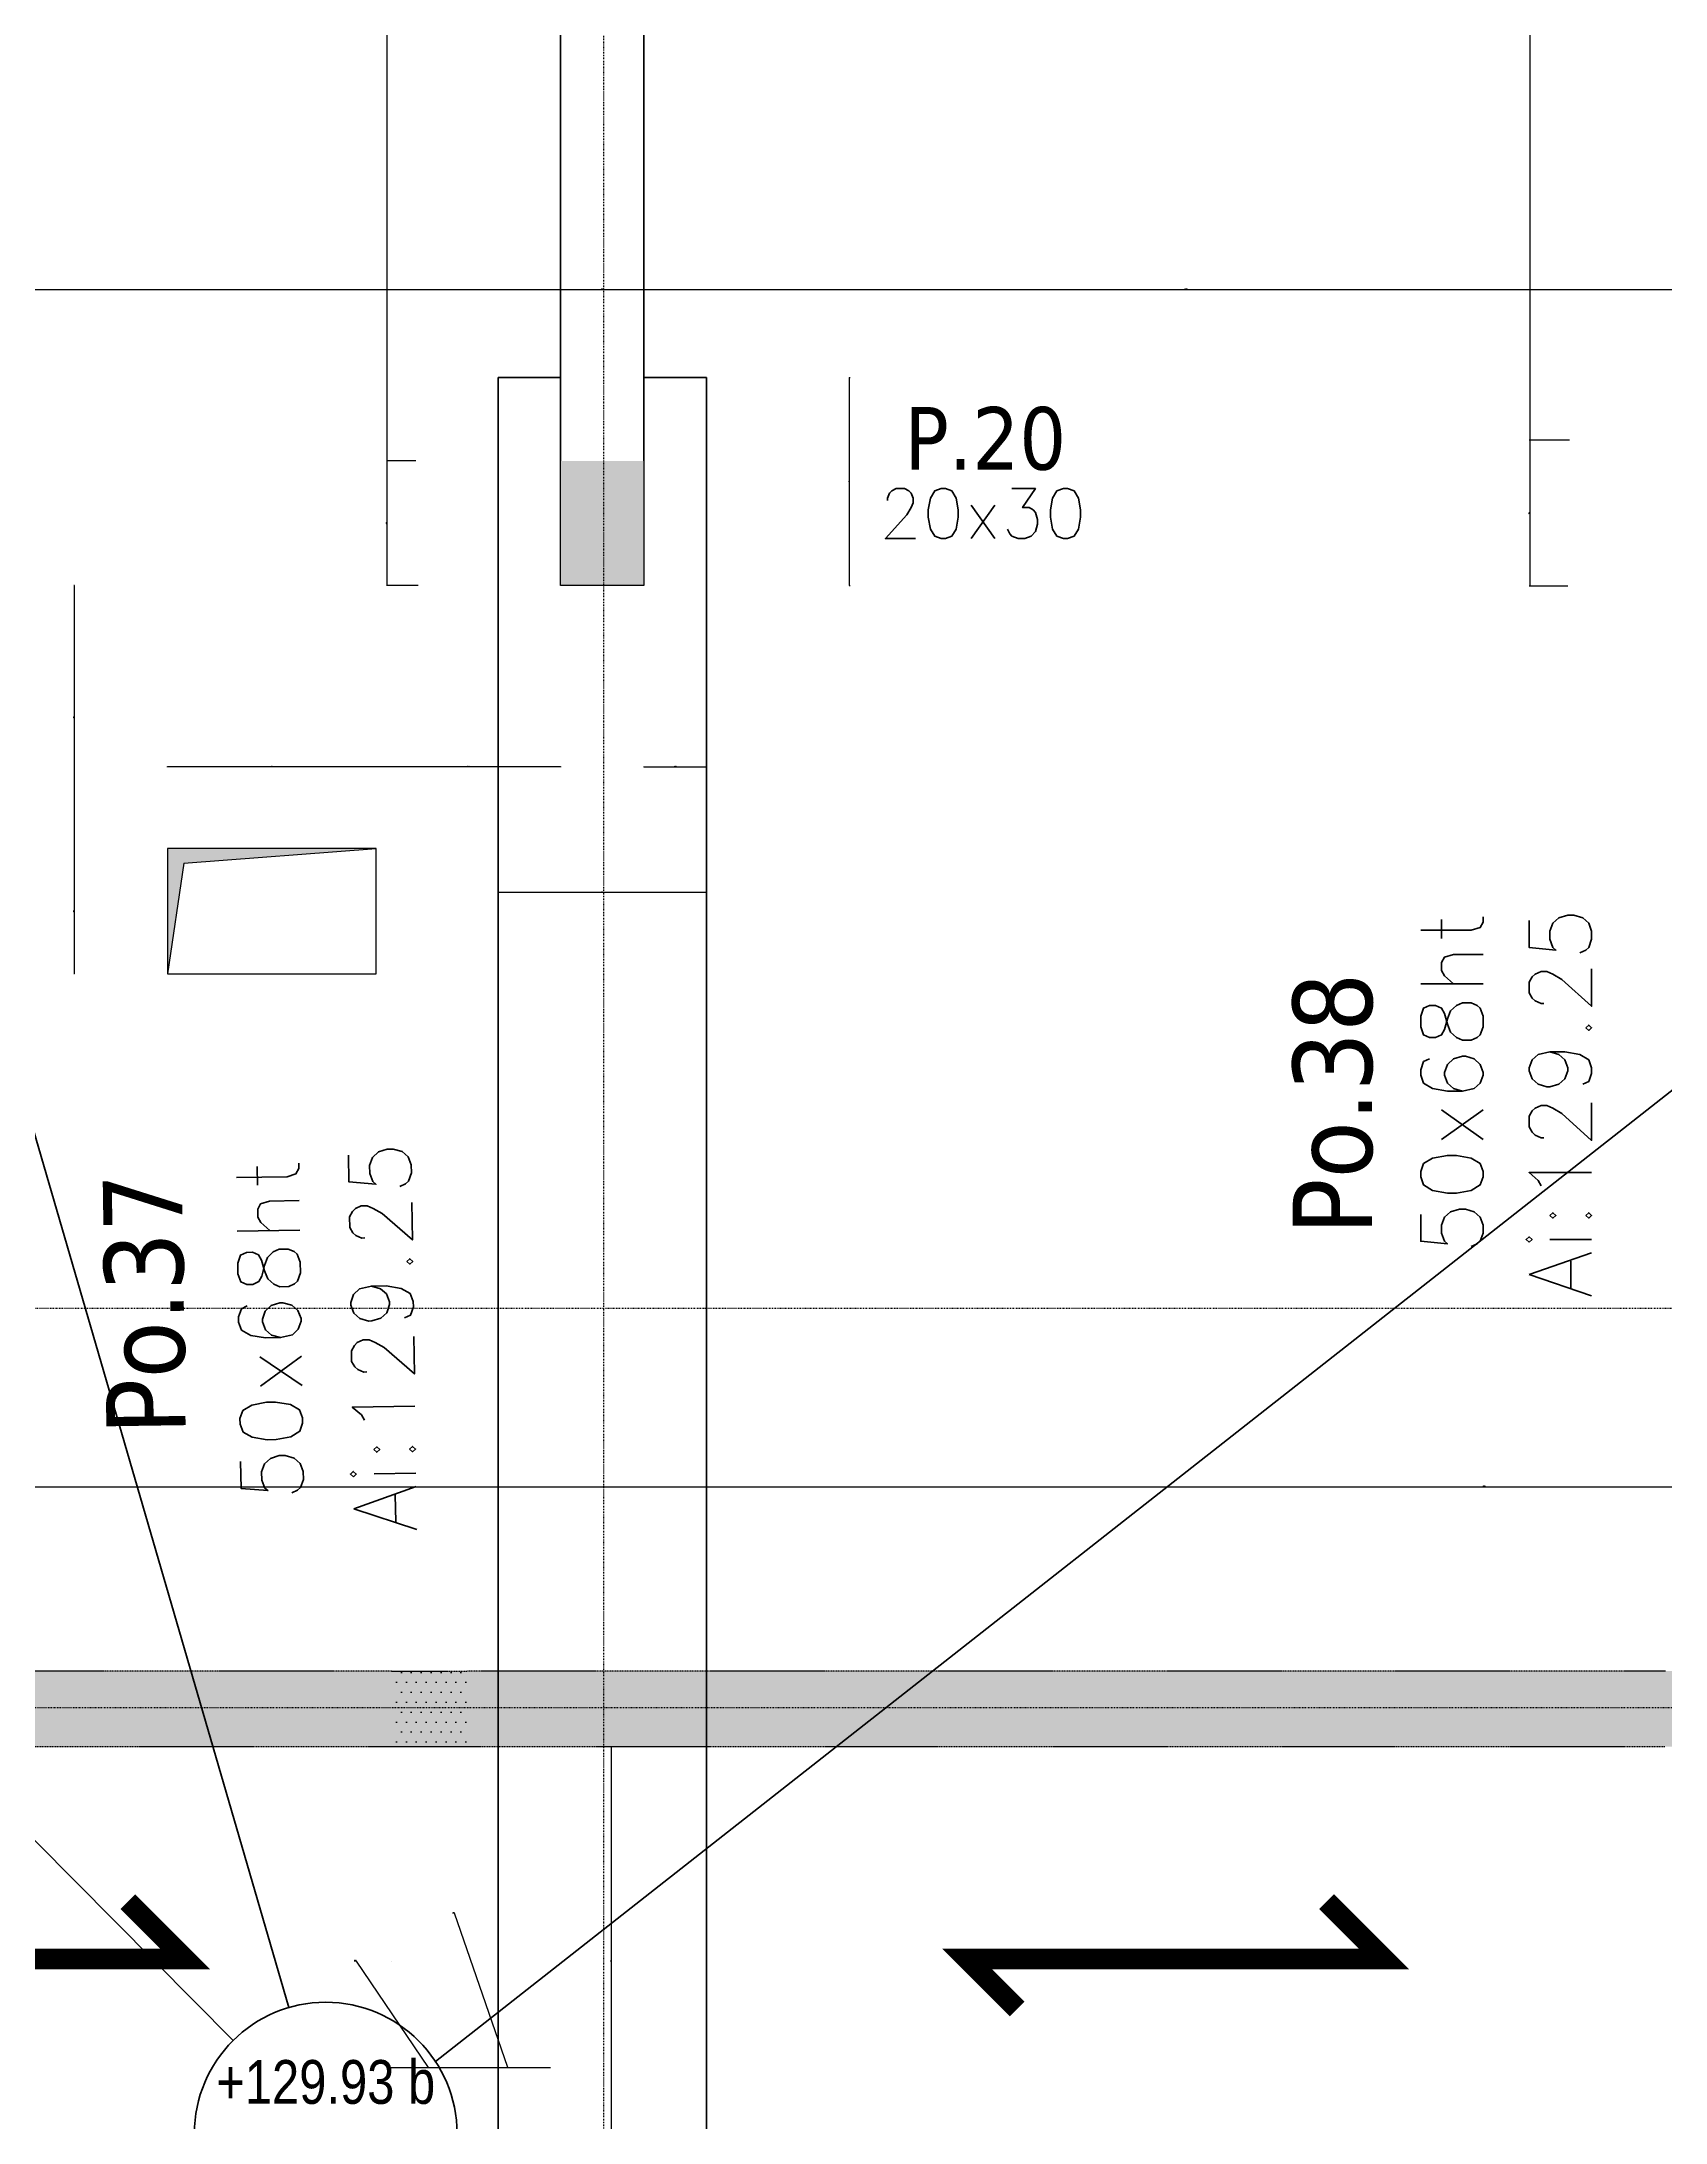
# Model space of a CAD drawing. Extents: x -12912 to 27386, y 1818 to 8189.
# Drawn here: x 3681.5 to 4071, y 6540.4 to 7039.4 of the extents above; entities that cross this region are included whole.
import ezdxf

# ---------------------------------------------------------------- set-up
doc = ezdxf.new("R2010")
doc.units = 0
doc.header["$MEASUREMENT"] = 0
for name, pattern in [('CACHE2', [4.7625, 3.175, -1.5875]), ('GrDotted', [0.4, 0.1, -0.1, 0.1, -0.1]), ('GrFeatureAxis', [0.85, 0.25, -0.2, 0.1, -0.2, 0.1]), ('STRICHPUNKT2_S11', [0.9, 0.7, -0.1, 0, -0.1])]:
    doc.linetypes.add(name, pattern=pattern)
doc.layers.get('0').update_dxf_attribs({"linetype": 'CONTINUOUS'})
doc.layers.get('DEFPOINTS').update_dxf_attribs({"linetype": 'CONTINUOUS'})
for name, color, linetype in [('K_ENT_M_Building_Coffrage PH Sous sol', 7, 'CONTINUOUS'), ('STR_AXES_REPERE', 1, 'CONTINUOUS'), ('STR_COTATION', 1, 'CONTINUOUS'), ('STR_OPENING', 161, 'CONTINUOUS'), ('STR_RESV_DALLE', 11, 'CONTINUOUS'), ('STR_SURCH', 9, 'CACHE2'), ('STR_TXT', 102, 'CONTINUOUS')]:
    doc.layers.add(name, color=color, linetype=linetype)
for name, color, linetype, lineweight in [('STR_AXES', 4, 'STRICHPUNKT2_S11', 25), ('STR_dob_dalles', 130, 'CONTINUOUS', 35), ('STR_POUTRES', 102, 'CONTINUOUS', 35), ('STR_VOILES', 6, 'CONTINUOUS', 70)]:
    doc.layers.add(name, color=color, linetype=linetype, lineweight=lineweight)
doc.styles.add('EPAIS', font='TAHOMA.TTF')
doc.styles.add('FIN', font='romans.shx')
doc.styles.add('GrDimensions', font='simplex.shx')
doc.dimstyles.new('GrDimensions', dxfattribs={"dimtxt": 0.09, "dimasz": 0.05, "dimexe": 0.07, "dimexo": 0, "dimgap": 0.05, "dimtad": 1, "dimzin": 0, "dimdsep": 46, "dimtxsty": 'GrDimensions', "dimblk": 'ARCHTICK', "dimblk1": 'ARCHTICK', "dimblk2": 'ARCHTICK', "dimcen": 0.09, "dimadec": 0, "dimazin": 0, "dimtfac": 1, "dimtdec": 4, "dimtmove": 0, "dimatfit": 3, "dimldrblk": 'OPEN30', "dimfxl": 0, "dimtolj": 1, "dimtzin": 0, "dimarcsym": 0})
doc.dimstyles.new('nOVO', dxfattribs={"dimscale": 1.3, "dimtxt": 0.09, "dimasz": 0.05, "dimexe": 0.07, "dimexo": 0, "dimgap": 0.05, "dimtad": 1, "dimzin": 0, "dimdsep": 46, "dimtxsty": 'GrDimensions', "dimblk": 'ARCHTICK', "dimcen": 0.09, "dimadec": 0, "dimazin": 0, "dimtfac": 1, "dimtmove": 0, "dimatfit": 3, "dimldrblk": 'OPEN30', "dimfxl": 0, "dimtolj": 1, "dimtzin": 0, "dimarcsym": 0})
doc.dimstyles.new('Novo_MALKO', dxfattribs={"dimscale": 1.3, "dimtxt": 0.09, "dimasz": 0.05, "dimexe": 0.07, "dimexo": 0, "dimgap": 0.05, "dimtad": 1, "dimdec": 0, "dimlfac": 100, "dimzin": 0, "dimdsep": 46, "dimtxsty": 'GrDimensions', "dimblk": 'ARCHTICK', "dimcen": 0.09, "dimadec": 0, "dimazin": 0, "dimtfac": 1, "dimtdec": 0, "dimtmove": 0, "dimatfit": 3, "dimldrblk": 'OPEN30', "dimfxl": 0, "dimtolj": 1, "dimtzin": 0, "dimarcsym": 0})
pattern_1 = [(0, (5243.0074, 5883.9378), (1.190625, 2.38125), [0, -2.38125])]

# ---------------------------------------------------------------- blocks, each defined once
blk = doc.blocks.new('_ArchTick')
at = {"color": 0, "linetype": 'ByBlock', "const_width": 0.15}
blk.add_lwpolyline([(-0.5, -0.5), (0.5, 0.5)], dxfattribs=at)
blk = doc.blocks.new('*D176')
at = {"layer": 'DEFPOINTS', "color": 0, "linetype": 'Continuous'}
for p in [(3546.01, 6976.98), (3806.01, 6979.94), (3806.01, 6976.98)]:
    blk.add_point(p, dxfattribs=at)
at = {"layer": 'STR_COTATION', "color": 0, "linetype": 'Continuous', "lineweight": -2}
for p, q in [((3546.01, 6976.98), (3546.01, 6980.03)), ((3546.01, 6979.94), (3806.01, 6979.94)), ((3806.01, 6976.98), (3806.01, 6980.03))]:
    blk.add_line(p, q, dxfattribs=at)
at = {"layer": 'STR_COTATION', "color": 0, "linetype": 'Continuous', "lineweight": -2, "xscale": 0.065, "yscale": 0.065, "zscale": 0.065, "rotation": 180}
blk.add_blockref('_ArchTick', (3546.01, 6979.94), dxfattribs=at)
at = {"layer": 'STR_COTATION', "color": 0, "linetype": 'Continuous', "lineweight": -2, "xscale": 0.065, "yscale": 0.065, "zscale": 0.065}
blk.add_blockref('_ArchTick', (3806.01, 6979.94), dxfattribs=at)
at = {"layer": 'STR_COTATION', "color": 0, "linetype": 'Continuous', "lineweight": -3, "insert": (3676.01, 6980.06), "char_height": 0.117, "attachment_point": 5, "style": 'GrDimensions'}
blk.add_mtext('\\A1;260.00', dxfattribs=at)
blk = doc.blocks.new('_Open30')
at = {"color": 0, "linetype": 'ByBlock', "lineweight": -2}
for p, q in [((-1, 0.3), (0, 0)), ((0, 0), (-1, -0.3)), ((0, 0), (-1, 0))]:
    blk.add_line(p, q, dxfattribs=at)
blk = doc.blocks.new('*D177')
at = {"layer": 'DEFPOINTS', "color": 0, "linetype": 'Continuous'}
for p in [(3806.01, 6976.98), (3826.01, 6979.94), (3826.01, 6976.98)]:
    blk.add_point(p, dxfattribs=at)
at = {"layer": 'STR_COTATION', "color": 0, "linetype": 'Continuous', "lineweight": -2}
for p, q in [((3806.01, 6976.98), (3806.01, 6980.03)), ((3806.01, 6979.94), (3826.01, 6979.94)), ((3826.01, 6976.98), (3826.01, 6980.03))]:
    blk.add_line(p, q, dxfattribs=at)
at = {"layer": 'STR_COTATION', "color": 0, "linetype": 'Continuous', "lineweight": -2, "xscale": 0.065, "yscale": 0.065, "zscale": 0.065, "rotation": 180}
blk.add_blockref('_ArchTick', (3806.01, 6979.94), dxfattribs=at)
at = {"layer": 'STR_COTATION', "color": 0, "linetype": 'Continuous', "lineweight": -2, "xscale": 0.065, "yscale": 0.065, "zscale": 0.065}
blk.add_blockref('_ArchTick', (3826.01, 6979.94), dxfattribs=at)
at = {"layer": 'STR_COTATION', "color": 0, "linetype": 'Continuous', "lineweight": -3, "insert": (3816.01, 6980.06), "char_height": 0.117, "attachment_point": 5, "style": 'GrDimensions'}
blk.add_mtext('\\A1;2000', dxfattribs=at)
blk = doc.blocks.new('*D178')
at = {"layer": 'DEFPOINTS', "color": 0, "linetype": 'Continuous'}
for p in [(3826.01, 6976.98), (4086.01, 6979.94), (4086.01, 6976.98)]:
    blk.add_point(p, dxfattribs=at)
at = {"layer": 'STR_COTATION', "color": 0, "linetype": 'Continuous', "lineweight": -2}
for p, q in [((3826.01, 6976.98), (3826.01, 6980.03)), ((3826.01, 6979.94), (4086.01, 6979.94)), ((4086.01, 6976.98), (4086.01, 6980.03))]:
    blk.add_line(p, q, dxfattribs=at)
at = {"layer": 'STR_COTATION', "color": 0, "linetype": 'Continuous', "lineweight": -2, "xscale": 0.065, "yscale": 0.065, "zscale": 0.065, "rotation": 180}
blk.add_blockref('_ArchTick', (3826.01, 6979.94), dxfattribs=at)
at = {"layer": 'STR_COTATION', "color": 0, "linetype": 'Continuous', "lineweight": -2, "xscale": 0.065, "yscale": 0.065, "zscale": 0.065}
blk.add_blockref('_ArchTick', (4086.01, 6979.94), dxfattribs=at)
at = {"layer": 'STR_COTATION', "color": 0, "linetype": 'Continuous', "lineweight": -3, "insert": (3956.01, 6980.06), "char_height": 0.117, "attachment_point": 5, "style": 'GrDimensions'}
blk.add_mtext('\\A1;260.00', dxfattribs=at)
blk = doc.blocks.new('*D422')
at = {"layer": 'DEFPOINTS', "color": 0, "linetype": 'Continuous'}
for p in [(4038.42, 7415.76), (4038.42, 6943.81), (4047.93, 6943.81)]:
    blk.add_point(p, dxfattribs=at)
at = {"layer": 'STR_COTATION', "color": 0, "linetype": 'Continuous', "lineweight": -2}
for p, q in [((4038.42, 7415.76), (4038.51, 7415.76)), ((4038.42, 7415.76), (4038.42, 6943.81)), ((4047.93, 6943.81), (4038.33, 6943.81))]:
    blk.add_line(p, q, dxfattribs=at)
at = {"layer": 'STR_COTATION', "color": 0, "linetype": 'Continuous', "lineweight": -2, "xscale": 0.065, "yscale": 0.065, "zscale": 0.065}
for p, rotation in [((4038.42, 7415.76), 90), ((4038.42, 6943.81), 270)]:
    blk.add_blockref('_ArchTick', p, dxfattribs=dict(at, rotation=rotation))
at = {"layer": 'STR_COTATION', "color": 0, "linetype": 'Continuous', "lineweight": -3, "insert": (4038.3, 7179.79), "char_height": 0.117, "attachment_point": 5, "rotation": 90, "style": 'GrDimensions'}
blk.add_mtext('\\A1;471.95', dxfattribs=at)
blk = doc.blocks.new('*D423')
at = {"layer": 'DEFPOINTS', "color": 0, "linetype": 'Continuous'}
for p in [(4047.93, 6943.81), (4038.42, 6908.81), (4047.53, 6908.81)]:
    blk.add_point(p, dxfattribs=at)
at = {"layer": 'STR_COTATION', "color": 0, "linetype": 'Continuous', "lineweight": -2}
for p, q in [((4047.93, 6943.81), (4038.33, 6943.81)), ((4038.42, 6943.81), (4038.42, 6908.81)), ((4047.53, 6908.81), (4038.33, 6908.81))]:
    blk.add_line(p, q, dxfattribs=at)
at = {"layer": 'STR_COTATION', "color": 0, "linetype": 'Continuous', "lineweight": -2, "xscale": 0.065, "yscale": 0.065, "zscale": 0.065}
for p, rotation in [((4038.42, 6943.81), 90), ((4038.42, 6908.81), 270)]:
    blk.add_blockref('_ArchTick', p, dxfattribs=dict(at, rotation=rotation))
at = {"layer": 'STR_COTATION', "color": 0, "linetype": 'Continuous', "lineweight": -3, "insert": (4038.3, 6926.31), "char_height": 0.117, "attachment_point": 5, "rotation": 90, "style": 'GrDimensions'}
blk.add_mtext('\\A1;3500', dxfattribs=at)
blk = doc.blocks.new('*D425')
at = {"layer": 'DEFPOINTS', "color": 0, "linetype": 'Continuous'}
for p in [(3764.35, 7415.76), (3764.35, 6938.81), (3771.28, 6938.81)]:
    blk.add_point(p, dxfattribs=at)
at = {"layer": 'STR_COTATION', "color": 0, "linetype": 'Continuous', "lineweight": -2}
for p, q in [((3764.35, 7415.76), (3764.44, 7415.76)), ((3764.35, 7415.76), (3764.35, 6938.81)), ((3771.28, 6938.81), (3764.26, 6938.81))]:
    blk.add_line(p, q, dxfattribs=at)
at = {"layer": 'STR_COTATION', "color": 0, "linetype": 'Continuous', "lineweight": -2, "xscale": 0.065, "yscale": 0.065, "zscale": 0.065}
for p, rotation in [((3764.35, 7415.76), 90), ((3764.35, 6938.81), 270)]:
    blk.add_blockref('_ArchTick', p, dxfattribs=dict(at, rotation=rotation))
at = {"layer": 'STR_COTATION', "color": 0, "linetype": 'Continuous', "lineweight": -3, "insert": (3764.22, 7177.29), "char_height": 0.117, "attachment_point": 5, "rotation": 90, "style": 'GrDimensions'}
blk.add_mtext('\\A1;476.95', dxfattribs=at)
blk = doc.blocks.new('*D426')
at = {"layer": 'DEFPOINTS', "color": 0, "linetype": 'Continuous'}
for p in [(3771.28, 6938.81), (3764.35, 6908.97), (3771.83, 6908.97)]:
    blk.add_point(p, dxfattribs=at)
at = {"layer": 'STR_COTATION', "color": 0, "linetype": 'Continuous', "lineweight": -2}
for p, q in [((3771.28, 6938.81), (3764.26, 6938.81)), ((3764.35, 6938.81), (3764.35, 6908.97)), ((3771.83, 6908.97), (3764.26, 6908.97))]:
    blk.add_line(p, q, dxfattribs=at)
at = {"layer": 'STR_COTATION', "color": 0, "linetype": 'Continuous', "lineweight": -2, "xscale": 0.065, "yscale": 0.065, "zscale": 0.065}
for p, rotation in [((3764.35, 6938.81), 90), ((3764.35, 6908.97), 270)]:
    blk.add_blockref('_ArchTick', p, dxfattribs=dict(at, rotation=rotation))
at = {"layer": 'STR_COTATION', "color": 0, "linetype": 'Continuous', "lineweight": -3, "insert": (3764.22, 6923.89), "char_height": 0.117, "attachment_point": 5, "rotation": 90, "style": 'GrDimensions'}
blk.add_mtext('\\A1;2985', dxfattribs=at)
blk = doc.blocks.new('*D627')
at = {"layer": 'DEFPOINTS', "color": 0, "ltscale": 4.5}
for p in [(3798.96, 6630.54), (3818.25, 6630.54), (3783.19, 6527.59)]:
    blk.add_point(p, dxfattribs=at)
at = {"layer": 'STR_COTATION', "color": 0, "lineweight": -2, "ltscale": 4.5}
for p, q in [((3818.16, 6630.54), (3818.34, 6630.54)), ((3818.25, 6527.59), (3818.25, 6630.54)), ((3818.16, 6527.59), (3818.34, 6527.59))]:
    blk.add_line(p, q, dxfattribs=at)
at = {"layer": 'STR_COTATION', "color": 0, "lineweight": -2, "ltscale": 4.5, "xscale": 0.065, "yscale": 0.065, "zscale": 0.065}
for p, rotation in [((3818.25, 6630.54), 90), ((3818.25, 6527.59), 270)]:
    blk.add_blockref('_ArchTick', p, dxfattribs=dict(at, rotation=rotation))
at = {"layer": 'STR_COTATION', "color": 0, "ltscale": 4.5, "insert": (3818.13, 6579.06), "char_height": 0.117, "attachment_point": 5, "rotation": 90, "style": 'GrDimensions'}
blk.add_mtext('\\A1;102.95', dxfattribs=at)
blk = doc.blocks.new('*D628')
at = {"layer": 'DEFPOINTS', "color": 0, "ltscale": 4.5}
for p in [(3783.19, 6553.54), (3765.44, 6527.59), (3783.19, 6527.59)]:
    blk.add_point(p, dxfattribs=at)
at = {"layer": 'STR_COTATION', "color": 0, "lineweight": -2, "ltscale": 4.5}
for p, q in [((3757.03, 6579.09), (3756.51, 6579.09)), ((3774.32, 6553.54), (3757.03, 6579.09)), ((3765.44, 6553.44), (3765.44, 6553.63)), ((3765.44, 6553.54), (3783.19, 6553.54)), ((3783.19, 6553.44), (3783.19, 6553.63))]:
    blk.add_line(p, q, dxfattribs=at)
at = {"layer": 'STR_COTATION', "color": 0, "lineweight": -2, "ltscale": 4.5, "xscale": 0.065, "yscale": 0.065, "zscale": 0.065, "rotation": 180}
blk.add_blockref('_ArchTick', (3765.44, 6553.54), dxfattribs=at)
at = {"layer": 'STR_COTATION', "color": 0, "lineweight": -2, "ltscale": 4.5, "xscale": 0.065, "yscale": 0.065, "zscale": 0.065}
blk.add_blockref('_ArchTick', (3783.19, 6553.54), dxfattribs=at)
at = {"layer": 'STR_COTATION', "color": 0, "ltscale": 4.5, "insert": (3756.77, 6579.21), "char_height": 0.117, "attachment_point": 5, "style": 'GrDimensions'}
blk.add_mtext('\\A1;1775', dxfattribs=at)
blk = doc.blocks.new('*D633')
at = {"layer": 'DEFPOINTS', "color": 0, "ltscale": 4.5}
for p in [(4509.96, 6692.83), (3545.06, 6648.64), (4509.96, 6648.64)]:
    blk.add_point(p, dxfattribs=at)
at = {"layer": 'STR_COTATION', "color": 0, "lineweight": -2, "ltscale": 4.5}
for p, q in [((3545.06, 6692.74), (3545.06, 6692.92)), ((3545.06, 6692.83), (4509.96, 6692.83)), ((4509.96, 6692.74), (4509.96, 6692.92))]:
    blk.add_line(p, q, dxfattribs=at)
at = {"layer": 'STR_COTATION', "color": 0, "lineweight": -2, "ltscale": 4.5, "xscale": 0.065, "yscale": 0.065, "zscale": 0.065, "rotation": 180}
blk.add_blockref('_ArchTick', (3545.06, 6692.83), dxfattribs=at)
at = {"layer": 'STR_COTATION', "color": 0, "lineweight": -2, "ltscale": 4.5, "xscale": 0.065, "yscale": 0.065, "zscale": 0.065}
blk.add_blockref('_ArchTick', (4509.96, 6692.83), dxfattribs=at)
at = {"layer": 'STR_COTATION', "color": 0, "ltscale": 4.5, "insert": (4027.51, 6692.96), "char_height": 0.117, "attachment_point": 5, "style": 'GrDimensions'}
blk.add_mtext('\\A1;964.90', dxfattribs=at)
blk = doc.blocks.new('*D635')
at = {"layer": 'DEFPOINTS', "color": 0, "ltscale": 4.5}
for p in [(3803.49, 6553.54), (3783.19, 6527.59), (3803.49, 6508.64)]:
    blk.add_point(p, dxfattribs=at)
at = {"layer": 'STR_COTATION', "color": 0, "lineweight": -2, "ltscale": 4.5}
for p, q in [((3780.59, 6590.59), (3780.05, 6590.59)), ((3793.34, 6553.54), (3780.59, 6590.59)), ((3783.19, 6553.44), (3783.19, 6553.63)), ((3783.19, 6553.54), (3803.49, 6553.54)), ((3803.49, 6553.44), (3803.49, 6553.63))]:
    blk.add_line(p, q, dxfattribs=at)
at = {"layer": 'STR_COTATION', "color": 0, "lineweight": -2, "ltscale": 4.5, "xscale": 0.065, "yscale": 0.065, "zscale": 0.065, "rotation": 180}
blk.add_blockref('_ArchTick', (3783.19, 6553.54), dxfattribs=at)
at = {"layer": 'STR_COTATION', "color": 0, "lineweight": -2, "ltscale": 4.5, "xscale": 0.065, "yscale": 0.065, "zscale": 0.065}
blk.add_blockref('_ArchTick', (3803.49, 6553.54), dxfattribs=at)
at = {"layer": 'STR_COTATION', "color": 0, "ltscale": 4.5, "insert": (3780.32, 6590.71), "char_height": 0.117, "attachment_point": 5, "style": 'GrDimensions'}
blk.add_mtext('\\A1;2030', dxfattribs=at)
blk = doc.blocks.new('*D686')
at = {"layer": 'DEFPOINTS', "color": 0, "ltscale": 4.5}
for p in [(3806.01, 6908.97), (3761.76, 6865.44), (3761.76, 6845.86)]:
    blk.add_point(p, dxfattribs=at)
at = {"layer": 'STR_COTATION', "color": 0, "lineweight": -2, "ltscale": 4.5}
for p, q in [((3761.76, 6865.35), (3761.76, 6865.53)), ((3806.01, 6865.44), (3761.76, 6865.44)), ((3806.01, 6865.53), (3806.01, 6865.35))]:
    blk.add_line(p, q, dxfattribs=at)
at = {"layer": 'STR_COTATION', "color": 0, "lineweight": -2, "ltscale": 4.5, "xscale": 0.065, "yscale": 0.065, "zscale": 0.065, "rotation": 180}
blk.add_blockref('_ArchTick', (3761.76, 6865.44), dxfattribs=at)
at = {"layer": 'STR_COTATION', "color": 0, "lineweight": -2, "ltscale": 4.5, "xscale": 0.065, "yscale": 0.065, "zscale": 0.065}
blk.add_blockref('_ArchTick', (3806.01, 6865.44), dxfattribs=at)
at = {"layer": 'STR_COTATION', "color": 0, "ltscale": 4.5, "insert": (3783.88, 6865.56), "char_height": 0.117, "attachment_point": 5, "style": 'GrDimensions'}
blk.add_mtext('\\A1;4425', dxfattribs=at)
blk = doc.blocks.new('*D687')
at = {"layer": 'DEFPOINTS', "color": 0, "ltscale": 4.5}
for p in [(3711.76, 6865.44), (3711.76, 6845.86), (3761.76, 6845.86)]:
    blk.add_point(p, dxfattribs=at)
at = {"layer": 'STR_COTATION', "color": 0, "lineweight": -2, "ltscale": 4.5}
for p, q in [((3711.76, 6865.35), (3711.76, 6865.53)), ((3761.76, 6865.44), (3711.76, 6865.44)), ((3761.76, 6865.35), (3761.76, 6865.53))]:
    blk.add_line(p, q, dxfattribs=at)
at = {"layer": 'STR_COTATION', "color": 0, "lineweight": -2, "ltscale": 4.5, "xscale": 0.065, "yscale": 0.065, "zscale": 0.065, "rotation": 180}
blk.add_blockref('_ArchTick', (3711.76, 6865.44), dxfattribs=at)
at = {"layer": 'STR_COTATION', "color": 0, "lineweight": -2, "ltscale": 4.5, "xscale": 0.065, "yscale": 0.065, "zscale": 0.065}
blk.add_blockref('_ArchTick', (3761.76, 6865.44), dxfattribs=at)
at = {"layer": 'STR_COTATION', "color": 0, "ltscale": 4.5, "insert": (3736.76, 6865.56), "char_height": 0.117, "attachment_point": 5, "style": 'GrDimensions'}
blk.add_mtext('\\A1;5000', dxfattribs=at)
blk = doc.blocks.new('*D688')
at = {"layer": 'DEFPOINTS', "color": 0, "ltscale": 4.5}
for p in [(3806.01, 6908.97), (3689.37, 6845.86), (3711.76, 6845.86)]:
    blk.add_point(p, dxfattribs=at)
at = {"layer": 'STR_COTATION', "color": 0, "lineweight": -2, "ltscale": 4.5}
for p, q in [((3689.46, 6908.97), (3689.28, 6908.97)), ((3689.37, 6908.97), (3689.37, 6845.86)), ((3689.46, 6845.86), (3689.28, 6845.86))]:
    blk.add_line(p, q, dxfattribs=at)
at = {"layer": 'STR_COTATION', "color": 0, "lineweight": -2, "ltscale": 4.5, "xscale": 0.065, "yscale": 0.065, "zscale": 0.065}
for p, rotation in [((3689.37, 6908.97), 90), ((3689.37, 6845.86), 270)]:
    blk.add_blockref('_ArchTick', p, dxfattribs=dict(at, rotation=rotation))
at = {"layer": 'STR_COTATION', "color": 0, "ltscale": 4.5, "insert": (3689.25, 6877.41), "char_height": 0.117, "attachment_point": 5, "rotation": 90, "style": 'GrDimensions'}
blk.add_mtext('\\A1;6311', dxfattribs=at)
blk = doc.blocks.new('*D689')
at = {"layer": 'DEFPOINTS', "color": 0, "ltscale": 4.5}
for p in [(3711.76, 6845.86), (3689.37, 6815.86), (3711.76, 6815.86)]:
    blk.add_point(p, dxfattribs=at)
at = {"layer": 'STR_COTATION', "color": 0, "lineweight": -2, "ltscale": 4.5}
for p, q in [((3689.46, 6845.86), (3689.28, 6845.86)), ((3689.37, 6845.86), (3689.37, 6815.86)), ((3689.46, 6815.86), (3689.28, 6815.86))]:
    blk.add_line(p, q, dxfattribs=at)
at = {"layer": 'STR_COTATION', "color": 0, "lineweight": -2, "ltscale": 4.5, "xscale": 0.065, "yscale": 0.065, "zscale": 0.065}
for p, rotation in [((3689.37, 6845.86), 90), ((3689.37, 6815.86), 270)]:
    blk.add_blockref('_ArchTick', p, dxfattribs=dict(at, rotation=rotation))
at = {"layer": 'STR_COTATION', "color": 0, "ltscale": 4.5, "insert": (3689.25, 6830.86), "char_height": 0.117, "attachment_point": 5, "rotation": 90, "style": 'GrDimensions'}
blk.add_mtext('\\A1;3000', dxfattribs=at)
blk = doc.blocks.new('*D766')
at = {"layer": 'DEFPOINTS', "color": 0, "ltscale": 4.5}
for p in [(3826.01, 6908.97), (3841.01, 6884.89), (3841.01, 6865.44)]:
    blk.add_point(p, dxfattribs=at)
at = {"layer": 'STR_COTATION', "color": 0, "lineweight": -2, "ltscale": 4.5}
for p, q in [((3826.01, 6865.53), (3826.01, 6865.35)), ((3826.01, 6865.44), (3841.01, 6865.44)), ((3841.01, 6865.53), (3841.01, 6865.35))]:
    blk.add_line(p, q, dxfattribs=at)
at = {"layer": 'STR_COTATION', "color": 0, "lineweight": -2, "ltscale": 4.5, "xscale": 0.065, "yscale": 0.065, "zscale": 0.065, "rotation": 180}
blk.add_blockref('_ArchTick', (3826.01, 6865.44), dxfattribs=at)
at = {"layer": 'STR_COTATION', "color": 0, "lineweight": -2, "ltscale": 4.5, "xscale": 0.065, "yscale": 0.065, "zscale": 0.065}
blk.add_blockref('_ArchTick', (3841.01, 6865.44), dxfattribs=at)
at = {"layer": 'STR_COTATION', "color": 0, "ltscale": 4.5, "insert": (3833.51, 6865.56), "char_height": 0.117, "attachment_point": 5, "style": 'GrDimensions'}
blk.add_mtext('\\A1;1500', dxfattribs=at)
blk = doc.blocks.new('*D767')
at = {"layer": 'DEFPOINTS', "color": 0, "ltscale": 4.5}
for p in [(3791.01, 6849.27), (3841.01, 6849.27), (3791.01, 6835.32)]:
    blk.add_point(p, dxfattribs=at)
at = {"layer": 'STR_COTATION', "color": 0, "lineweight": -2, "ltscale": 4.5}
for p, q in [((3791.01, 6835.41), (3791.01, 6835.23)), ((3841.01, 6835.32), (3791.01, 6835.32)), ((3841.01, 6835.41), (3841.01, 6835.23))]:
    blk.add_line(p, q, dxfattribs=at)
at = {"layer": 'STR_COTATION', "color": 0, "lineweight": -2, "ltscale": 4.5, "xscale": 0.065, "yscale": 0.065, "zscale": 0.065, "rotation": 180}
blk.add_blockref('_ArchTick', (3791.01, 6835.32), dxfattribs=at)
at = {"layer": 'STR_COTATION', "color": 0, "lineweight": -2, "ltscale": 4.5, "xscale": 0.065, "yscale": 0.065, "zscale": 0.065}
blk.add_blockref('_ArchTick', (3841.01, 6835.32), dxfattribs=at)
at = {"layer": 'STR_COTATION', "color": 0, "ltscale": 4.5, "insert": (3816.01, 6835.44), "char_height": 0.117, "attachment_point": 5, "style": 'GrDimensions'}
blk.add_mtext('\\A1;5000', dxfattribs=at)
blk = doc.blocks.new('*D768')
at = {"layer": 'DEFPOINTS', "color": 0, "ltscale": 4.5}
for p in [(3841.01, 6958.81), (3875.33, 6958.81), (3826.01, 6908.97)]:
    blk.add_point(p, dxfattribs=at)
at = {"layer": 'STR_COTATION', "color": 0, "lineweight": -2, "ltscale": 4.5}
for p, q in [((3875.24, 6958.81), (3875.42, 6958.81)), ((3875.33, 6908.97), (3875.33, 6958.81)), ((3875.24, 6908.97), (3875.42, 6908.97))]:
    blk.add_line(p, q, dxfattribs=at)
at = {"layer": 'STR_COTATION', "color": 0, "lineweight": -2, "ltscale": 4.5, "xscale": 0.065, "yscale": 0.065, "zscale": 0.065}
for p, rotation in [((3875.33, 6958.81), 90), ((3875.33, 6908.97), 270)]:
    blk.add_blockref('_ArchTick', p, dxfattribs=dict(at, rotation=rotation))
at = {"layer": 'STR_COTATION', "color": 0, "ltscale": 4.5, "insert": (3875.21, 6933.89), "char_height": 0.117, "attachment_point": 5, "rotation": 90, "style": 'GrDimensions'}
blk.add_mtext('\\A1;4985', dxfattribs=at)

msp = doc.modelspace()

# ---------------------------------------------------------------- hatches: boundary and pattern name
at = {"layer": 'STR_AXES_REPERE', "linetype": 'Continuous'}
msp.add_hatch(color=256, dxfattribs=at).paths.add_polyline_path([(3806.006, 6908.965), (3806.006, 6938.81), (3826.009, 6938.81), (3826.009, 6908.965)])
at = {"layer": 'STR_SURCH', "linetype": 'Continuous'}
h = msp.add_hatch(dxfattribs=at)
h.set_pattern_fill('DOTS', color=256, scale=1.5, style=0)
h.set_pattern_definition(pattern_1)
h.paths.add_polyline_path([(4528.007, 6648.637), (3545.056, 6648.637), (3526.959, 6630.539), (4528.007, 6630.539)])
h = msp.add_hatch(dxfattribs=at)
h.set_pattern_fill('DOTS', color=256, scale=1.5, style=0)
h.set_pattern_definition(pattern_1)
h.paths.add_polyline_path([(3783.542, 6630.588), (3783.542, 6648.637), (3765.445, 6648.637), (3765.445, 6630.588)])

# ---------------------------------------------------------------- linework, layer by layer
at = {"color": 1, "linetype": 'ByBlock', "const_width": 5}
for points in [[(3665.979, 6579.591), (3715.979, 6579.591), (3702.226, 6593.344)], [(3953.492, 6579.591), (4003.492, 6579.591), (3989.738, 6593.344)], [(3915.482, 6567.6), (3903.492, 6579.591), (3953.492, 6579.591)]]:
    msp.add_lwpolyline(points, dxfattribs=at)
at = {"layer": 'K_ENT_M_Building_Coffrage PH Sous sol', "color": 7, "linetype": 'GrFeatureAxis'}
msp.add_lwpolyline([(1350.99, 6735.625), (5461.894, 6735.625)], dxfattribs=at)
at = {"layer": 'STR_AXES', "linetype": 'GrFeatureAxis'}
for p, q in [((3816.36, 5622.963), (3816.36, 8022.963)), ((-1309.741, 6639.914), (7906.576, 6639.914))]:
    msp.add_line(p, q, dxfattribs=at)
at = {"layer": 'STR_AXES_REPERE', "linetype": 'Continuous'}
for p, q in [((3806.006, 6908.965), (3806.006, 6938.81)), ((3826.009, 6938.81), (3826.009, 6908.965)), ((3826.009, 6908.965), (3806.006, 6908.965))]:
    msp.add_line(p, q, dxfattribs=at)
at = {"layer": 'STR_dob_dalles', "linetype": 'Continuous', "lineweight": 35}
for p, q in [((3727.487, 6560.063), (2946.36, 7347.044)), ((3545.056, 7239.938), (3740.866, 6567.949)), ((4648.007, 7239.938), (3776.007, 6554.998))]:
    msp.add_line(p, q, dxfattribs=at)
msp.add_ellipse((3749.678, 6537.707), major_axis=(-22.274, 22.274), ratio=1, start_param=3.9269908, end_param=10.2101761, dxfattribs=at)
at = {"layer": 'STR_OPENING', "linetype": 'Continuous'}
msp.add_line((3765.445, 6579.088), (3765.445, 6579.088), dxfattribs=at)
msp.add_line((3765.445, 6579.088), (3765.445, 6579.088), dxfattribs=at)
at = {"layer": 'STR_POUTRES', "linetype": 'Continuous'}
for p, q in [((3791.007, 6958.81), (3806.006, 6958.81)), ((3791.007, 6358.81), (3791.007, 6958.81)), ((3826.009, 6958.81), (3841.007, 6958.81)), ((3841.007, 6958.81), (3841.007, 6358.81))]:
    msp.add_line(p, q, dxfattribs=at)
at = {"layer": 'STR_RESV_DALLE', "linetype": 'Continuous'}
for p, q in [((3711.755, 6845.858), (3711.755, 6815.858)), ((3761.755, 6845.858), (3711.755, 6845.858)), ((3761.755, 6845.858), (3711.755, 6845.858)), ((3711.755, 6845.858), (3711.755, 6815.858)), ((3761.755, 6845.858), (3711.755, 6845.858)), ((3711.755, 6845.858), (3711.755, 6815.858)), ((3715.664, 6842.402), (3711.755, 6815.858)), ((3715.664, 6842.402), (3711.755, 6815.858)), ((3715.664, 6842.402), (3761.755, 6845.858)), ((3715.664, 6842.402), (3761.755, 6845.858)), ((3761.755, 6815.858), (3761.755, 6845.858)), ((3761.755, 6815.858), (3761.755, 6845.858)), ((3761.755, 6815.858), (3761.755, 6845.858)), ((3711.755, 6815.858), (3761.755, 6815.858)), ((3711.755, 6815.858), (3761.755, 6815.858)), ((3711.755, 6815.858), (3761.755, 6815.858))]:
    msp.add_line(p, q, dxfattribs=at)
for points in [[(3711.755, 6815.858), (3715.664, 6842.402), (3711.755, 6845.858)], [(3711.755, 6845.858), (3711.755, 6845.858), (3715.664, 6842.402), (3761.755, 6845.858)], [(3711.755, 6815.858), (3715.664, 6842.402), (3711.755, 6845.858)], [(3711.755, 6845.858), (3711.755, 6845.858), (3715.664, 6842.402), (3761.755, 6845.858)]]:
    msp.add_solid(points, dxfattribs=at)
at = {"layer": 'STR_SURCH', "linetype": 'GrDotted'}
for p, q in [((3765.445, 6648.637), (3545.056, 6648.637)), ((4070.959, 6648.637), (3783.542, 6648.637)), ((3526.959, 6630.539), (4070.959, 6630.539))]:
    msp.add_line(p, q, dxfattribs=at)
at = {"layer": 'STR_SURCH', "linetype": 'GrDotted', "ltscale": 0.25}
msp.add_line((3765.445, 6648.637), (3783.542, 6648.637), dxfattribs=at)
at = {"layer": 'STR_VOILES', "linetype": 'Continuous'}
for p, q in [((3806.006, 6938.81), (3806.006, 7255.914)), ((3826.009, 7255.914), (3826.009, 6938.81))]:
    msp.add_line(p, q, dxfattribs=at)

# ---------------------------------------------------------------- texts
at = {"layer": 'STR_dob_dalles', "linetype": 'Continuous', "lineweight": 35, "insert": (3749.678, 6544.707), "char_height": 10.5, "attachment_point": 8}
msp.add_mtext('{\\fSwis721 Lt BT|b0|i0|c0|p34;\\W0.8;+129.93 b}', dxfattribs=at)
at = {"layer": 'STR_TXT', "linetype": 'Continuous', "lineweight": -3, "attachment_point": 1}
for s, insert, char_height, style in [(' P.20', (3882.836, 6951.75), 15, 'EPAIS'), ('20x30', (3882.35, 6932.213), 12, 'FIN')]:
    msp.add_mtext(s, dxfattribs=dict(at, insert=insert, char_height=char_height, style=style))
at = {"layer": 'STR_TXT', "linetype": 'Continuous', "attachment_point": 1}
for s, insert, char_height, rotation, style in [('50x68ht', (4012.275, 6748.482), 15, 90, 'FIN'), ('Ai:129.25', (4038.28, 6737.966), 15, 90, 'FIN'), ('Po.38', (3981.596, 6753.264), 19, 90, 'EPAIS'), ('Ai:129.25', (3756.508, 6681.731), 15, 90.84843, 'FIN'), ('50x68ht', (3729.416, 6689.232), 15, 90.84843, 'FIN'), ('Po.37', (3697.106, 6705.125), 19, 90.84843, 'EPAIS')]:
    msp.add_mtext(s, dxfattribs=dict(at, insert=insert, char_height=char_height, rotation=rotation, style=style))

# ---------------------------------------------------------------- dimensions: what is measured, and where the dimension line sits
at = {"layer": 'STR_COTATION', "linetype": 'Continuous', "lineweight": -3}
for base, p1, p2, override, picture, middle in [((3764.346, 6938.81), (3764.346, 7415.762), (3771.278, 6938.81), {"dimscale": 1.3, "dimtmove": 1}, '*D425', (3764.223, 7177.286)), ((4038.421, 6943.81), (4038.421, 7415.762), (4047.925, 6943.81), {"dimscale": 1.3, "dimtmove": 1}, '*D422', (4038.297, 7179.786)), ((4038.421, 6908.81), (4047.925, 6943.81), (4047.528, 6908.81), {"dimscale": 1.3, "dimdec": 0, "dimlfac": 100, "dimzin": 0, "dimtmove": 1}, '*D423', (4038.297, 6926.31)), ((3764.346064357, 6908.965330719), (3771.278013539, 6938.810330719), (3771.827589013, 6908.965330719), {"dimscale": 1.3, "dimdec": 0, "dimlfac": 100, "dimzin": 0, "dimtmove": 1}, '*D426', (3764.222564357, 6923.887830719))]:
    dim = msp.add_linear_dim(base=base, p1=p1, p2=p2, angle=90, dimstyle='GrDimensions', override=override, dxfattribs=at)
    dim.commit()
    dim.dimension.update_dxf_attribs({"geometry": picture, "text_midpoint": middle})
for base, p1, p2, override, picture, middle in [((3806.006, 6979.937), (3546.01, 6976.984), (3806.006, 6976.978), {"dimscale": 1.3, "dimtmove": 1}, '*D176', (3676.008, 6980.061)), ((3826.009, 6979.937), (3806.006, 6976.978), (3826.009, 6976.978), {"dimscale": 1.3, "dimdec": 0, "dimlfac": 100, "dimzin": 0, "dimtmove": 1}, '*D177', (3816.007, 6980.061)), ((4086.006, 6979.937), (3826.009, 6976.978), (4086.006, 6976.978), {"dimscale": 1.3, "dimtmove": 1}, '*D178', (3956.007, 6980.061))]:
    dim = msp.add_linear_dim(base=base, p1=p1, p2=p2, dimstyle='GrDimensions', override=override, dxfattribs=at)
    dim.commit()
    dim.dimension.update_dxf_attribs({"geometry": picture, "text_midpoint": middle})
at = {"layer": 'STR_COTATION', "ltscale": 4.5}
for base, p1, p2, picture, middle in [((3875.330451468, 6958.810330719), (3826.008639312, 6908.965330719), (3841.007389312, 6958.810330719), '*D768', (3875.206951468, 6933.887830719)), ((3689.373, 6845.858), (3806.006, 6908.965), (3711.755, 6845.858), '*D688', (3689.25, 6877.411))]:
    dim = msp.add_linear_dim(base=base, p1=p1, p2=p2, angle=90, dimstyle='Novo_MALKO', dxfattribs=at)
    dim.commit()
    dim.dimension.update_dxf_attribs({"geometry": picture, "text_midpoint": middle})
for base, p1, p2, picture, middle in [((3761.755, 6865.438), (3806.006, 6908.965), (3761.755, 6845.858), '*D686', (3783.881, 6865.562)), ((3841.007, 6865.438), (3826.009, 6908.965), (3841.007, 6884.888), '*D766', (3833.508, 6865.562)), ((3791.007, 6835.319), (3841.007, 6849.268), (3791.007, 6849.268), '*D767', (3816.007, 6835.443))]:
    dim = msp.add_linear_dim(base=base, p1=p1, p2=p2, dimstyle='Novo_MALKO', dxfattribs=at)
    dim.commit()
    dim.dimension.update_dxf_attribs({"geometry": picture, "text_midpoint": middle})
for base, p1, p2, dimstyle, picture, middle in [((3711.755, 6865.438), (3761.755, 6845.858), (3711.755, 6845.858), 'Novo_MALKO', '*D687', (3736.755, 6865.562)), ((4509.959, 6692.832), (3545.056, 6648.637), (4509.959, 6648.637), 'nOVO', '*D633', (4027.507, 6692.956))]:
    dim = msp.add_linear_dim(base=base, p1=p1, p2=p2, dimstyle=dimstyle, override={"dimtmove": 1}, dxfattribs=at)
    dim.commit()
    dim.dimension.update_dxf_attribs({"geometry": picture, "text_midpoint": middle})
dim = msp.add_linear_dim(base=(3689.373, 6815.858), p1=(3711.755, 6845.858), p2=(3711.755, 6815.858), angle=90, dimstyle='Novo_MALKO', override={"dimtmove": 1}, dxfattribs=at)
dim.commit()
dim.dimension.update_dxf_attribs({"geometry": '*D689', "text_midpoint": (3689.373, 6830.858), "dimtype": 160})
dim = msp.add_linear_dim(base=(3818.25, 6630.539), p1=(3783.19, 6527.588), p2=(3798.959, 6630.539), angle=90, dimstyle='nOVO', override={"dimtmove": 1}, dxfattribs=at)
dim.commit()
dim.dimension.update_dxf_attribs({"geometry": '*D627', "text_midpoint": (3818.127, 6579.063)})
for base, p1, p2, picture, middle in [((3803.494, 6553.535), (3783.19, 6527.588), (3803.494, 6508.637), '*D635', (3780.529, 6590.585)), ((3783.1904, 6553.5352), (3765.4449, 6527.5878), (3783.1904, 6527.5878), '*D628', (3756.9616, 6579.0878))]:
    dim = msp.add_linear_dim(base=base, p1=p1, p2=p2, dimstyle='nOVO', override={"dimdec": 0, "dimlfac": 100, "dimtmove": 1}, dxfattribs=at)
    dim.commit()
    dim.dimension.update_dxf_attribs({"geometry": picture, "text_midpoint": middle, "dimtype": 160})

doc.saveas('drawing.dxf')
